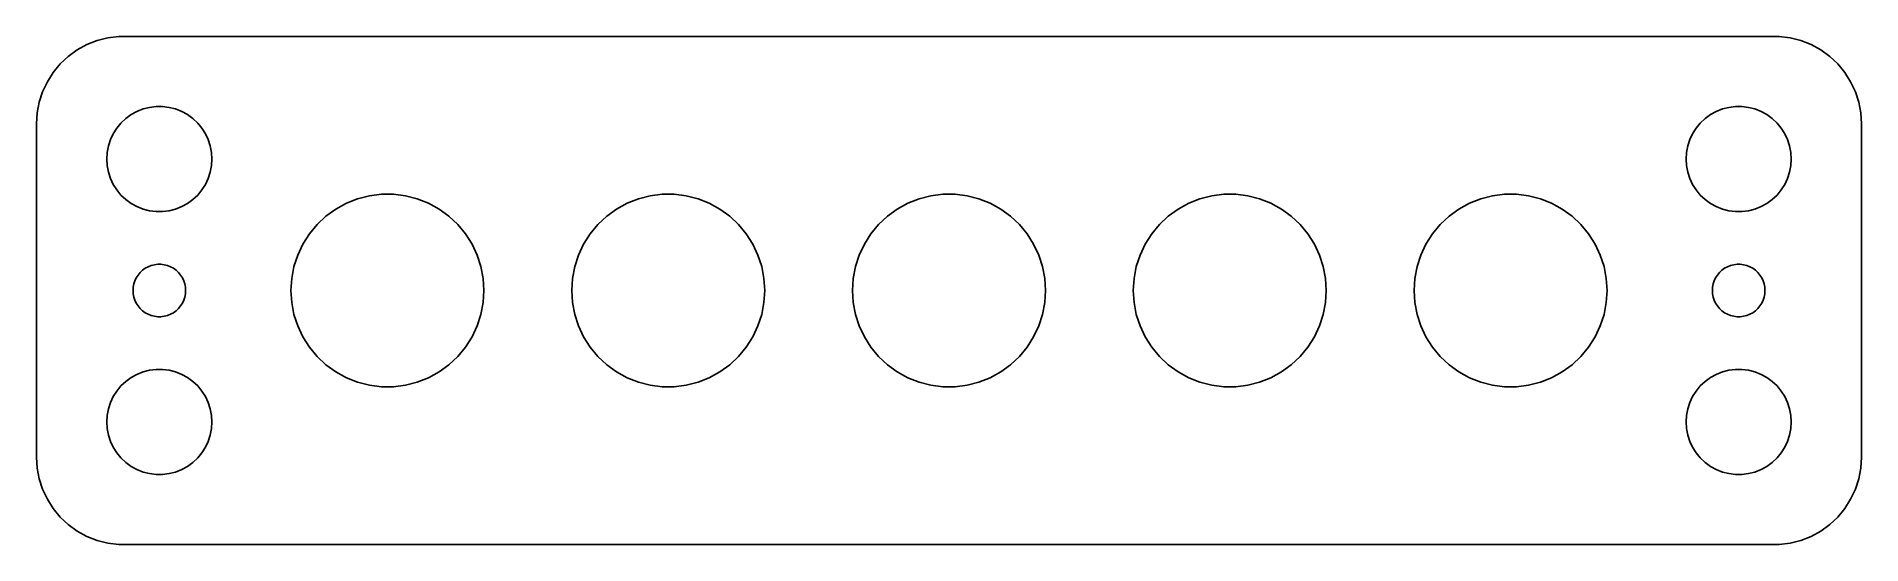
# Model space of a CAD drawing. Header units: metres. Extents: x -52 to 52, y -14 to 14.
import ezdxf

# ---------------------------------------------------------------- set-up
doc = ezdxf.new("R2010")
doc.units = ezdxf.units.M

msp = doc.modelspace()

# ---------------------------------------------------------------- linework, layer by layer
for p, q in [((-49.6791, 13.7216), (-50.1871, 13.3526)), ((-49.1289, 14.0241), (-49.6791, 13.7216)), ((-48.5451, 14.2553), (-49.1289, 14.0241)), ((-47.9369, 14.4114), (-48.5451, 14.2553)), ((-47.3139, 14.4901), (-47.9369, 14.4114)), ((47.3139, 14.4901), (-47.3139, 14.4901)), ((47.9369, 14.4114), (47.3139, 14.4901)), ((48.5451, 14.2553), (47.9369, 14.4114)), ((49.1289, 14.0241), (48.5451, 14.2553)), ((49.6791, 13.7216), (49.1289, 14.0241)), ((50.1871, 13.3526), (49.6791, 13.7216)), ((-50.6448, 12.9227), (-51.0451, 12.4389)), ((-50.1871, 13.3526), (-50.6448, 12.9227)), ((50.6448, 12.9227), (50.1871, 13.3526)), ((51.0451, 12.4389), (50.6448, 12.9227)), ((-51.3815, 11.9088), (-51.6489, 11.3406)), ((-51.0451, 12.4389), (-51.3815, 11.9088)), ((51.3815, 11.9088), (51.0451, 12.4389)), ((51.6489, 11.3406), (51.3815, 11.9088)), ((-51.8429, 10.7434), (-51.9606, 10.1267)), ((-51.6489, 11.3406), (-51.8429, 10.7434)), ((-45.927, 10.3532), (-45.5621, 10.4469)), ((-45.5621, 10.4469), (-45.1884, 10.4941)), ((-45.1884, 10.4941), (-44.8116, 10.4941)), ((-44.8116, 10.4941), (-44.4379, 10.4469)), ((-44.4379, 10.4469), (-44.0729, 10.3532)), ((44.0729, 10.3532), (44.4379, 10.4469)), ((44.4379, 10.4469), (44.8116, 10.4941)), ((44.8116, 10.4941), (45.1884, 10.4941)), ((45.1884, 10.4941), (45.5621, 10.4469)), ((45.5621, 10.4469), (45.927, 10.3532)), ((51.8429, 10.7434), (51.6489, 11.3406)), ((51.9606, 10.1267), (51.8429, 10.7434)), ((-51.9606, 10.1267), (-52, 9.5)), ((-52, 9.5), (-52, -9.5)), ((-47.427, 9.26335), (-47.1869, 9.55363)), ((-47.1869, 9.55363), (-46.9123, 9.81154)), ((-46.9123, 9.81154), (-46.6075, 10.033)), ((-46.6075, 10.033), (-46.2773, 10.2145)), ((-46.2773, 10.2145), (-45.927, 10.3532)), ((-44.0729, 10.3532), (-43.7227, 10.2145)), ((-43.7227, 10.2145), (-43.3925, 10.033)), ((-43.3925, 10.033), (-43.0877, 9.81154)), ((-43.0877, 9.81154), (-42.8131, 9.55363)), ((-42.8131, 9.55363), (-42.5729, 9.26335)), ((42.5729, 9.26335), (42.8131, 9.55363)), ((42.8131, 9.55363), (43.0877, 9.81154)), ((43.0877, 9.81154), (43.3925, 10.033)), ((43.3925, 10.033), (43.7227, 10.2145)), ((43.7227, 10.2145), (44.0729, 10.3532)), ((45.927, 10.3532), (46.2773, 10.2145)), ((46.2773, 10.2145), (46.6075, 10.033)), ((46.6075, 10.033), (46.9123, 9.81154)), ((46.9123, 9.81154), (47.1869, 9.55363)), ((47.1869, 9.55363), (47.427, 9.26335)), ((52, 9.5), (51.9606, 10.1267)), ((52, -9.5), (52, 9.5)), ((-47.9057, 8.24606), (-47.7893, 8.60437)), ((-47.7893, 8.60437), (-47.6289, 8.94525)), ((-47.6289, 8.94525), (-47.427, 9.26335)), ((-42.5729, 9.26335), (-42.3711, 8.94525)), ((-42.3711, 8.94525), (-42.2107, 8.60437)), ((-42.2107, 8.60437), (-42.0942, 8.24606)), ((42.0942, 8.24606), (42.2107, 8.60437)), ((42.2107, 8.60437), (42.3711, 8.94525)), ((42.3711, 8.94525), (42.5729, 9.26335)), ((47.427, 9.26335), (47.6289, 8.94525)), ((47.6289, 8.94525), (47.7893, 8.60437)), ((47.7893, 8.60437), (47.9057, 8.24606)), ((-48, 7.5), (-47.9763, 7.87599)), ((-47.9763, 7.12399), (-48, 7.5)), ((-47.9763, 7.87599), (-47.9057, 8.24606)), ((-42.0942, 8.24606), (-42.0237, 7.87599)), ((-42.0237, 7.87599), (-42, 7.5)), ((-42, 7.5), (-42.0237, 7.12399)), ((42, 7.5), (42.0237, 7.87599)), ((42.0237, 7.12399), (42, 7.5)), ((42.0237, 7.87599), (42.0942, 8.24606)), ((47.9057, 8.24606), (47.9763, 7.87599)), ((47.9763, 7.87599), (48, 7.5)), ((48, 7.5), (47.9763, 7.12399)), ((-47.9057, 6.75392), (-47.9763, 7.12399)), ((-47.7893, 6.39561), (-47.9057, 6.75392)), ((-47.6289, 6.05473), (-47.7893, 6.39561)), ((-42.2107, 6.39561), (-42.3711, 6.05473)), ((-42.0942, 6.75392), (-42.2107, 6.39561)), ((-42.0237, 7.12399), (-42.0942, 6.75392)), ((42.0942, 6.75392), (42.0237, 7.12399)), ((42.2107, 6.39561), (42.0942, 6.75392)), ((42.3711, 6.05473), (42.2107, 6.39561)), ((47.7893, 6.39561), (47.6289, 6.05473)), ((47.9057, 6.75392), (47.7893, 6.39561)), ((47.9763, 7.12399), (47.9057, 6.75392)), ((-47.427, 5.73663), (-47.6289, 6.05473)), ((-47.1869, 5.44635), (-47.427, 5.73663)), ((-46.9123, 5.18845), (-47.1869, 5.44635)), ((-42.8131, 5.44635), (-43.0877, 5.18845)), ((-42.5729, 5.73663), (-42.8131, 5.44635)), ((-42.3711, 6.05473), (-42.5729, 5.73663)), ((-34.3418, 4.97655), (-33.6996, 5.2308)), ((-33.6996, 5.2308), (-33.0306, 5.40257)), ((-33.0306, 5.40257), (-32.3453, 5.48914)), ((-32.3453, 5.48914), (-31.6546, 5.48914)), ((-31.6546, 5.48914), (-30.9694, 5.40257)), ((-30.9694, 5.40257), (-30.3004, 5.2308)), ((-30.3004, 5.2308), (-29.6582, 4.97655)), ((-18.3418, 4.97655), (-17.6996, 5.2308)), ((-17.6996, 5.2308), (-17.0306, 5.40257)), ((-17.0306, 5.40257), (-16.3453, 5.48914)), ((-16.3453, 5.48914), (-15.6546, 5.48914)), ((-15.6546, 5.48914), (-14.9694, 5.40257)), ((-14.9694, 5.40257), (-14.3004, 5.2308)), ((-14.3004, 5.2308), (-13.6582, 4.97655)), ((-2.34178, 4.97655), (-1.69958, 5.2308)), ((-1.69958, 5.2308), (-1.03059, 5.40257)), ((-1.03059, 5.40257), (-0.345337, 5.48914)), ((-0.345337, 5.48914), (0.345337, 5.48914)), ((0.345337, 5.48914), (1.03059, 5.40257)), ((1.03059, 5.40257), (1.69958, 5.2308)), ((1.69958, 5.2308), (2.34178, 4.97655)), ((13.6582, 4.97655), (14.3004, 5.2308)), ((14.3004, 5.2308), (14.9694, 5.40257)), ((14.9694, 5.40257), (15.6546, 5.48914)), ((15.6546, 5.48914), (16.3453, 5.48914)), ((16.3453, 5.48914), (17.0306, 5.40257)), ((17.0306, 5.40257), (17.6996, 5.2308)), ((17.6996, 5.2308), (18.3418, 4.97655)), ((29.6582, 4.97655), (30.3004, 5.2308)), ((30.3004, 5.2308), (30.9694, 5.40257)), ((30.9694, 5.40257), (31.6546, 5.48914)), ((31.6546, 5.48914), (32.3453, 5.48914)), ((32.3453, 5.48914), (33.0306, 5.40257)), ((33.0306, 5.40257), (33.6996, 5.2308)), ((33.6996, 5.2308), (34.3418, 4.97655)), ((42.5729, 5.73663), (42.3711, 6.05473)), ((42.8131, 5.44635), (42.5729, 5.73663)), ((43.0877, 5.18845), (42.8131, 5.44635)), ((47.1869, 5.44635), (46.9123, 5.18845)), ((47.427, 5.73663), (47.1869, 5.44635)), ((47.6289, 6.05473), (47.427, 5.73663)), ((-46.6075, 4.96701), (-46.9123, 5.18845)), ((-46.2773, 4.78551), (-46.6075, 4.96701)), ((-45.927, 4.64682), (-46.2773, 4.78551)), ((-45.5621, 4.55313), (-45.927, 4.64682)), ((-45.1884, 4.50591), (-45.5621, 4.55313)), ((-44.8116, 4.50591), (-45.1884, 4.50591)), ((-44.4379, 4.55313), (-44.8116, 4.50591)), ((-44.0729, 4.64682), (-44.4379, 4.55313)), ((-43.7227, 4.78551), (-44.0729, 4.64682)), ((-43.3925, 4.96701), (-43.7227, 4.78551)), ((-43.0877, 5.18845), (-43.3925, 4.96701)), ((-36.0093, 3.765), (-35.5058, 4.23781)), ((-35.5058, 4.23781), (-34.947, 4.6438)), ((-34.947, 4.6438), (-34.3418, 4.97655)), ((-29.6582, 4.97655), (-29.0529, 4.6438)), ((-29.0529, 4.6438), (-28.4942, 4.23781)), ((-28.4942, 4.23781), (-27.9907, 3.765)), ((-20.0093, 3.765), (-19.5058, 4.23781)), ((-19.5058, 4.23781), (-18.947, 4.6438)), ((-18.947, 4.6438), (-18.3418, 4.97655)), ((-13.6582, 4.97655), (-13.0529, 4.6438)), ((-13.0529, 4.6438), (-12.4942, 4.23781)), ((-12.4942, 4.23781), (-11.9907, 3.765)), ((-4.00932, 3.765), (-3.50583, 4.23781)), ((-3.50583, 4.23781), (-2.94704, 4.6438)), ((-2.94704, 4.6438), (-2.34178, 4.97655)), ((2.34178, 4.97655), (2.94704, 4.6438)), ((2.94704, 4.6438), (3.50583, 4.23781)), ((3.50583, 4.23781), (4.00932, 3.765)), ((11.9907, 3.765), (12.4942, 4.23781)), ((12.4942, 4.23781), (13.0529, 4.6438)), ((13.0529, 4.6438), (13.6582, 4.97655)), ((18.3418, 4.97655), (18.947, 4.6438)), ((18.947, 4.6438), (19.5058, 4.23781)), ((19.5058, 4.23781), (20.0093, 3.765)), ((27.9907, 3.765), (28.4942, 4.23781)), ((28.4942, 4.23781), (29.0529, 4.6438)), ((29.0529, 4.6438), (29.6582, 4.97655)), ((34.3418, 4.97655), (34.947, 4.6438)), ((34.947, 4.6438), (35.5058, 4.23781)), ((35.5058, 4.23781), (36.0093, 3.765)), ((43.3925, 4.96701), (43.0877, 5.18845)), ((43.7227, 4.78551), (43.3925, 4.96701)), ((44.0729, 4.64682), (43.7227, 4.78551)), ((44.4379, 4.55313), (44.0729, 4.64682)), ((44.8116, 4.50591), (44.4379, 4.55313)), ((45.1884, 4.50591), (44.8116, 4.50591)), ((45.5621, 4.55313), (45.1884, 4.50591)), ((45.927, 4.64682), (45.5621, 4.55313)), ((46.2773, 4.78551), (45.927, 4.64682)), ((46.6075, 4.96701), (46.2773, 4.78551)), ((46.9123, 5.18845), (46.6075, 4.96701)), ((-36.8197, 2.64964), (-36.4496, 3.23282)), ((-36.4496, 3.23282), (-36.0093, 3.765)), ((-27.9907, 3.765), (-27.5504, 3.23282)), ((-27.5504, 3.23282), (-27.1803, 2.64964)), ((-20.8197, 2.64964), (-20.4496, 3.23282)), ((-20.4496, 3.23282), (-20.0093, 3.765)), ((-11.9907, 3.765), (-11.5504, 3.23282)), ((-11.5504, 3.23282), (-11.1803, 2.64964)), ((-4.81967, 2.64964), (-4.44958, 3.23282)), ((-4.44958, 3.23282), (-4.00932, 3.765)), ((4.00932, 3.765), (4.44958, 3.23282)), ((4.44958, 3.23282), (4.81967, 2.64964)), ((11.1803, 2.64964), (11.5504, 3.23282)), ((11.5504, 3.23282), (11.9907, 3.765)), ((20.0093, 3.765), (20.4496, 3.23282)), ((20.4496, 3.23282), (20.8197, 2.64964)), ((27.1803, 2.64964), (27.5504, 3.23282)), ((27.5504, 3.23282), (27.9907, 3.765)), ((36.0093, 3.765), (36.4496, 3.23282)), ((36.4496, 3.23282), (36.8197, 2.64964)), ((-37.1138, 2.02467), (-36.8197, 2.64964)), ((-27.1803, 2.64964), (-26.8862, 2.02467)), ((-21.1138, 2.02467), (-20.8197, 2.64964)), ((-11.1803, 2.64964), (-10.8862, 2.02467)), ((-5.11377, 2.02467), (-4.81967, 2.64964)), ((4.81967, 2.64964), (5.11377, 2.02467)), ((10.8862, 2.02467), (11.1803, 2.64964)), ((20.8197, 2.64964), (21.1138, 2.02467)), ((26.8862, 2.02467), (27.1803, 2.64964)), ((36.8197, 2.64964), (37.1138, 2.02467)), ((-46.0934, 1.02681), (-45.9561, 1.15576)), ((-45.9561, 1.15576), (-45.8037, 1.26648)), ((-45.8037, 1.26648), (-45.6387, 1.35724)), ((-45.6387, 1.35724), (-45.4635, 1.42657)), ((-45.4635, 1.42657), (-45.2811, 1.47342)), ((-45.2811, 1.47342), (-45.0942, 1.49704)), ((-45.0942, 1.49704), (-44.9058, 1.49704)), ((-44.9058, 1.49704), (-44.7189, 1.47342)), ((-44.7189, 1.47342), (-44.5365, 1.42657)), ((-44.5365, 1.42657), (-44.3613, 1.35724)), ((-44.3613, 1.35724), (-44.1963, 1.26648)), ((-44.1963, 1.26648), (-44.0439, 1.15576)), ((-44.0439, 1.15576), (-43.9065, 1.02681)), ((-37.4566, 0.689331), (-37.3272, 1.36778)), ((-37.3272, 1.36778), (-37.1138, 2.02467)), ((-26.8862, 2.02467), (-26.6728, 1.36778)), ((-26.6728, 1.36778), (-26.5434, 0.689331)), ((-21.4566, 0.689331), (-21.3272, 1.36778)), ((-21.3272, 1.36778), (-21.1138, 2.02467)), ((-10.8862, 2.02467), (-10.6728, 1.36778)), ((-10.6728, 1.36778), (-10.5434, 0.689331)), ((-5.45662, 0.689331), (-5.32719, 1.36778)), ((-5.32719, 1.36778), (-5.11377, 2.02467)), ((5.11377, 2.02467), (5.32719, 1.36778)), ((5.32719, 1.36778), (5.45662, 0.689331)), ((10.5434, 0.689331), (10.6728, 1.36778)), ((10.6728, 1.36778), (10.8862, 2.02467)), ((21.1138, 2.02467), (21.3272, 1.36778)), ((21.3272, 1.36778), (21.4566, 0.689331)), ((26.5434, 0.689331), (26.6728, 1.36778)), ((26.6728, 1.36778), (26.8862, 2.02467)), ((37.1138, 2.02467), (37.3272, 1.36778)), ((37.3272, 1.36778), (37.4566, 0.689331)), ((43.9065, 1.02681), (44.0439, 1.15576)), ((44.0439, 1.15576), (44.1963, 1.26648)), ((44.1963, 1.26648), (44.3613, 1.35724)), ((44.3613, 1.35724), (44.5365, 1.42657)), ((44.5365, 1.42657), (44.7189, 1.47342)), ((44.7189, 1.47342), (44.9058, 1.49704)), ((44.9058, 1.49704), (45.0942, 1.49704)), ((45.0942, 1.49704), (45.2811, 1.47342)), ((45.2811, 1.47342), (45.4635, 1.42657)), ((45.4635, 1.42657), (45.6387, 1.35724)), ((45.6387, 1.35724), (45.8037, 1.26648)), ((45.8037, 1.26648), (45.9561, 1.15576)), ((45.9561, 1.15576), (46.0934, 1.02681)), ((-46.5, 0), (-46.4882, 0.187988)), ((-46.4882, -0.187988), (-46.5, 0)), ((-46.4882, 0.187988), (-46.4529, 0.373032)), ((-46.4529, 0.373032), (-46.3947, 0.552185)), ((-46.3947, 0.552185), (-46.3145, 0.722626)), ((-46.3145, 0.722626), (-46.2135, 0.881668)), ((-46.2135, 0.881668), (-46.0934, 1.02681)), ((-43.9065, 1.02681), (-43.7865, 0.881668)), ((-43.7865, 0.881668), (-43.6855, 0.722626)), ((-43.6855, 0.722626), (-43.6053, 0.552185)), ((-43.6053, 0.552185), (-43.5471, 0.373032)), ((-43.5471, 0.373032), (-43.5118, 0.187988)), ((-43.5118, 0.187988), (-43.5, 0)), ((-43.5, 0), (-43.5118, -0.187988)), ((-37.5, 0), (-37.4566, 0.689331)), ((-37.4566, -0.689331), (-37.5, 0)), ((-26.5434, 0.689331), (-26.5, 0)), ((-26.5, 0), (-26.5434, -0.689331)), ((-21.5, 0), (-21.4566, 0.689331)), ((-21.4566, -0.689331), (-21.5, 0)), ((-10.5434, 0.689331), (-10.5, 0)), ((-10.5, 0), (-10.5434, -0.689331)), ((-5.5, 0), (-5.45662, 0.689331)), ((-5.45662, -0.689331), (-5.5, 0)), ((5.45662, 0.689331), (5.5, 0)), ((5.5, 0), (5.45662, -0.689331)), ((10.5, 0), (10.5434, 0.689331)), ((10.5434, -0.689331), (10.5, 0)), ((21.4566, 0.689331), (21.5, 0)), ((21.5, 0), (21.4566, -0.689331)), ((26.5, 0), (26.5434, 0.689331)), ((26.5434, -0.689331), (26.5, 0)), ((37.4566, 0.689331), (37.5, 0)), ((37.5, 0), (37.4566, -0.689331)), ((43.5, 0), (43.5118, 0.187988)), ((43.5118, -0.187988), (43.5, 0)), ((43.5118, 0.187988), (43.5471, 0.373032)), ((43.5471, 0.373032), (43.6053, 0.552185)), ((43.6053, 0.552185), (43.6855, 0.722626)), ((43.6855, 0.722626), (43.7865, 0.881668)), ((43.7865, 0.881668), (43.9065, 1.02681)), ((46.0934, 1.02681), (46.2135, 0.881668)), ((46.2135, 0.881668), (46.3145, 0.722626)), ((46.3145, 0.722626), (46.3947, 0.552185)), ((46.3947, 0.552185), (46.4529, 0.373032)), ((46.4529, 0.373032), (46.4882, 0.187988)), ((46.4882, 0.187988), (46.5, 0)), ((46.5, 0), (46.4882, -0.187988)), ((-46.4529, -0.373032), (-46.4882, -0.187988)), ((-46.3947, -0.552185), (-46.4529, -0.373032)), ((-46.3145, -0.722626), (-46.3947, -0.552185)), ((-46.2135, -0.881668), (-46.3145, -0.722626)), ((-46.0934, -1.02681), (-46.2135, -0.881668)), ((-45.9561, -1.15576), (-46.0934, -1.02681)), ((-43.9065, -1.02681), (-44.0439, -1.15576)), ((-43.7865, -0.881668), (-43.9065, -1.02681)), ((-43.6855, -0.722626), (-43.7865, -0.881668)), ((-43.6053, -0.552185), (-43.6855, -0.722626)), ((-43.5471, -0.373032), (-43.6053, -0.552185)), ((-43.5118, -0.187988), (-43.5471, -0.373032)), ((-37.3272, -1.36778), (-37.4566, -0.689331)), ((-26.5434, -0.689331), (-26.6728, -1.36778)), ((-21.3272, -1.36778), (-21.4566, -0.689331)), ((-10.5434, -0.689331), (-10.6728, -1.36778)), ((-5.32719, -1.36778), (-5.45662, -0.689331)), ((5.45662, -0.689331), (5.32719, -1.36778)), ((10.6728, -1.36778), (10.5434, -0.689331)), ((21.4566, -0.689331), (21.3272, -1.36778)), ((26.6728, -1.36778), (26.5434, -0.689331)), ((37.4566, -0.689331), (37.3272, -1.36778)), ((43.5471, -0.373032), (43.5118, -0.187988)), ((43.6053, -0.552185), (43.5471, -0.373032)), ((43.6855, -0.722626), (43.6053, -0.552185)), ((43.7865, -0.881668), (43.6855, -0.722626)), ((43.9065, -1.02681), (43.7865, -0.881668)), ((44.0439, -1.15576), (43.9065, -1.02681)), ((46.0934, -1.02681), (45.9561, -1.15576)), ((46.2135, -0.881668), (46.0934, -1.02681)), ((46.3145, -0.722626), (46.2135, -0.881668)), ((46.3947, -0.552185), (46.3145, -0.722626)), ((46.4529, -0.373032), (46.3947, -0.552185)), ((46.4882, -0.187988), (46.4529, -0.373032)), ((-45.8037, -1.26648), (-45.9561, -1.15576)), ((-45.6387, -1.35724), (-45.8037, -1.26648)), ((-45.4635, -1.42657), (-45.6387, -1.35724)), ((-45.2811, -1.47342), (-45.4635, -1.42657)), ((-45.0942, -1.49704), (-45.2811, -1.47342)), ((-44.9058, -1.49704), (-45.0942, -1.49704)), ((-44.7189, -1.47342), (-44.9058, -1.49704)), ((-44.5365, -1.42657), (-44.7189, -1.47342)), ((-44.3613, -1.35724), (-44.5365, -1.42657)), ((-44.1963, -1.26648), (-44.3613, -1.35724)), ((-44.0439, -1.15576), (-44.1963, -1.26648)), ((-37.1138, -2.02467), (-37.3272, -1.36778)), ((-36.8197, -2.64964), (-37.1138, -2.02467)), ((-26.8862, -2.02467), (-27.1803, -2.64964)), ((-26.6728, -1.36778), (-26.8862, -2.02467)), ((-21.1138, -2.02467), (-21.3272, -1.36778)), ((-20.8197, -2.64964), (-21.1138, -2.02467)), ((-10.8862, -2.02467), (-11.1803, -2.64964)), ((-10.6728, -1.36778), (-10.8862, -2.02467)), ((-5.11377, -2.02467), (-5.32719, -1.36778)), ((-4.81967, -2.64964), (-5.11377, -2.02467)), ((5.11377, -2.02467), (4.81967, -2.64964)), ((5.32719, -1.36778), (5.11377, -2.02467)), ((10.8862, -2.02467), (10.6728, -1.36778)), ((11.1803, -2.64964), (10.8862, -2.02467)), ((21.1138, -2.02467), (20.8197, -2.64964)), ((21.3272, -1.36778), (21.1138, -2.02467)), ((26.8862, -2.02467), (26.6728, -1.36778)), ((27.1803, -2.64964), (26.8862, -2.02467)), ((37.1138, -2.02467), (36.8197, -2.64964)), ((37.3272, -1.36778), (37.1138, -2.02467)), ((44.1963, -1.26648), (44.0439, -1.15576)), ((44.3613, -1.35724), (44.1963, -1.26648)), ((44.5365, -1.42657), (44.3613, -1.35724)), ((44.7189, -1.47342), (44.5365, -1.42657)), ((44.9058, -1.49704), (44.7189, -1.47342)), ((45.0942, -1.49704), (44.9058, -1.49704)), ((45.2811, -1.47342), (45.0942, -1.49704)), ((45.4635, -1.42657), (45.2811, -1.47342)), ((45.6387, -1.35724), (45.4635, -1.42657)), ((45.8037, -1.26648), (45.6387, -1.35724)), ((45.9561, -1.15576), (45.8037, -1.26648)), ((-36.4496, -3.23282), (-36.8197, -2.64964)), ((-27.1803, -2.64964), (-27.5504, -3.23282)), ((-20.4496, -3.23282), (-20.8197, -2.64964)), ((-11.1803, -2.64964), (-11.5504, -3.23282)), ((-4.44958, -3.23282), (-4.81967, -2.64964)), ((4.81967, -2.64964), (4.44958, -3.23282)), ((11.5504, -3.23282), (11.1803, -2.64964)), ((20.8197, -2.64964), (20.4496, -3.23282)), ((27.5504, -3.23282), (27.1803, -2.64964)), ((36.8197, -2.64964), (36.4496, -3.23282)), ((-36.0093, -3.765), (-36.4496, -3.23282)), ((-35.5058, -4.23781), (-36.0093, -3.765)), ((-27.9907, -3.765), (-28.4942, -4.23781)), ((-27.5504, -3.23282), (-27.9907, -3.765)), ((-20.0093, -3.765), (-20.4496, -3.23282)), ((-19.5058, -4.23781), (-20.0093, -3.765)), ((-11.9907, -3.765), (-12.4942, -4.23781)), ((-11.5504, -3.23282), (-11.9907, -3.765)), ((-4.00932, -3.765), (-4.44958, -3.23282)), ((-3.50583, -4.23781), (-4.00932, -3.765)), ((4.00932, -3.765), (3.50583, -4.23781)), ((4.44958, -3.23282), (4.00932, -3.765)), ((11.9907, -3.765), (11.5504, -3.23282)), ((12.4942, -4.23781), (11.9907, -3.765)), ((20.0093, -3.765), (19.5058, -4.23781)), ((20.4496, -3.23282), (20.0093, -3.765)), ((27.9907, -3.765), (27.5504, -3.23282)), ((28.4942, -4.23781), (27.9907, -3.765)), ((36.0093, -3.765), (35.5058, -4.23781)), ((36.4496, -3.23282), (36.0093, -3.765)), ((-47.1869, -5.44635), (-46.9123, -5.18845)), ((-46.9123, -5.18845), (-46.6075, -4.96701)), ((-46.6075, -4.96701), (-46.2773, -4.78551)), ((-46.2773, -4.78551), (-45.927, -4.64682)), ((-45.927, -4.64682), (-45.5621, -4.55313)), ((-45.5621, -4.55313), (-45.1884, -4.50591)), ((-45.1884, -4.50591), (-44.8116, -4.50591)), ((-44.8116, -4.50591), (-44.4379, -4.55313)), ((-44.4379, -4.55313), (-44.0729, -4.64682)), ((-44.0729, -4.64682), (-43.7227, -4.78551)), ((-43.7227, -4.78551), (-43.3925, -4.96701)), ((-43.3925, -4.96701), (-43.0877, -5.18845)), ((-43.0877, -5.18845), (-42.8131, -5.44635)), ((-34.947, -4.6438), (-35.5058, -4.23781)), ((-34.3418, -4.97655), (-34.947, -4.6438)), ((-33.6996, -5.2308), (-34.3418, -4.97655)), ((-29.6582, -4.97655), (-30.3004, -5.2308)), ((-29.0529, -4.6438), (-29.6582, -4.97655)), ((-28.4942, -4.23781), (-29.0529, -4.6438)), ((-18.947, -4.6438), (-19.5058, -4.23781)), ((-18.3418, -4.97655), (-18.947, -4.6438)), ((-17.6996, -5.2308), (-18.3418, -4.97655)), ((-13.6582, -4.97655), (-14.3004, -5.2308)), ((-13.0529, -4.6438), (-13.6582, -4.97655)), ((-12.4942, -4.23781), (-13.0529, -4.6438)), ((-2.94704, -4.6438), (-3.50583, -4.23781)), ((-2.34178, -4.97655), (-2.94704, -4.6438)), ((-1.69958, -5.2308), (-2.34178, -4.97655)), ((2.34178, -4.97655), (1.69958, -5.2308)), ((2.94704, -4.6438), (2.34178, -4.97655)), ((3.50583, -4.23781), (2.94704, -4.6438)), ((13.0529, -4.6438), (12.4942, -4.23781)), ((13.6582, -4.97655), (13.0529, -4.6438)), ((14.3004, -5.2308), (13.6582, -4.97655)), ((18.3418, -4.97655), (17.6996, -5.2308)), ((18.947, -4.6438), (18.3418, -4.97655)), ((19.5058, -4.23781), (18.947, -4.6438)), ((29.0529, -4.6438), (28.4942, -4.23781)), ((29.6582, -4.97655), (29.0529, -4.6438)), ((30.3004, -5.2308), (29.6582, -4.97655)), ((34.3418, -4.97655), (33.6996, -5.2308)), ((34.947, -4.6438), (34.3418, -4.97655)), ((35.5058, -4.23781), (34.947, -4.6438)), ((42.8131, -5.44635), (43.0877, -5.18845)), ((43.0877, -5.18845), (43.3925, -4.96701)), ((43.3925, -4.96701), (43.7227, -4.78551)), ((43.7227, -4.78551), (44.0729, -4.64682)), ((44.0729, -4.64682), (44.4379, -4.55313)), ((44.4379, -4.55313), (44.8116, -4.50591)), ((44.8116, -4.50591), (45.1884, -4.50591)), ((45.1884, -4.50591), (45.5621, -4.55313)), ((45.5621, -4.55313), (45.927, -4.64682)), ((45.927, -4.64682), (46.2773, -4.78551)), ((46.2773, -4.78551), (46.6075, -4.96701)), ((46.6075, -4.96701), (46.9123, -5.18845)), ((46.9123, -5.18845), (47.1869, -5.44635)), ((-47.7893, -6.39561), (-47.6289, -6.05473)), ((-47.6289, -6.05473), (-47.427, -5.73663)), ((-47.427, -5.73663), (-47.1869, -5.44635)), ((-42.8131, -5.44635), (-42.5729, -5.73663)), ((-42.5729, -5.73663), (-42.3711, -6.05473)), ((-42.3711, -6.05473), (-42.2107, -6.39561)), ((-33.0306, -5.40257), (-33.6996, -5.2308)), ((-32.3453, -5.48914), (-33.0306, -5.40257)), ((-31.6546, -5.48914), (-32.3453, -5.48914)), ((-30.9694, -5.40257), (-31.6546, -5.48914)), ((-30.3004, -5.2308), (-30.9694, -5.40257)), ((-17.0306, -5.40257), (-17.6996, -5.2308)), ((-16.3453, -5.48914), (-17.0306, -5.40257)), ((-15.6546, -5.48914), (-16.3453, -5.48914)), ((-14.9694, -5.40257), (-15.6546, -5.48914)), ((-14.3004, -5.2308), (-14.9694, -5.40257)), ((-1.03059, -5.40257), (-1.69958, -5.2308)), ((-0.345337, -5.48914), (-1.03059, -5.40257)), ((0.345337, -5.48914), (-0.345337, -5.48914)), ((1.03059, -5.40257), (0.345337, -5.48914)), ((1.69958, -5.2308), (1.03059, -5.40257)), ((14.9694, -5.40257), (14.3004, -5.2308)), ((15.6546, -5.48914), (14.9694, -5.40257)), ((16.3453, -5.48914), (15.6546, -5.48914)), ((17.0306, -5.40257), (16.3453, -5.48914)), ((17.6996, -5.2308), (17.0306, -5.40257)), ((30.9694, -5.40257), (30.3004, -5.2308)), ((31.6546, -5.48914), (30.9694, -5.40257)), ((32.3453, -5.48914), (31.6546, -5.48914)), ((33.0306, -5.40257), (32.3453, -5.48914)), ((33.6996, -5.2308), (33.0306, -5.40257)), ((42.2107, -6.39561), (42.3711, -6.05473)), ((42.3711, -6.05473), (42.5729, -5.73663)), ((42.5729, -5.73663), (42.8131, -5.44635)), ((47.1869, -5.44635), (47.427, -5.73663)), ((47.427, -5.73663), (47.6289, -6.05473)), ((47.6289, -6.05473), (47.7893, -6.39561)), ((-48, -7.5), (-47.9763, -7.12399)), ((-47.9763, -7.12399), (-47.9057, -6.75392)), ((-47.9057, -6.75392), (-47.7893, -6.39561)), ((-42.2107, -6.39561), (-42.0942, -6.75392)), ((-42.0942, -6.75392), (-42.0237, -7.12399)), ((-42.0237, -7.12399), (-42, -7.5)), ((42, -7.5), (42.0237, -7.12399)), ((42.0237, -7.12399), (42.0942, -6.75392)), ((42.0942, -6.75392), (42.2107, -6.39561)), ((47.7893, -6.39561), (47.9057, -6.75392)), ((47.9057, -6.75392), (47.9763, -7.12399)), ((47.9763, -7.12399), (48, -7.5)), ((-47.9763, -7.87599), (-48, -7.5)), ((-47.9057, -8.24606), (-47.9763, -7.87599)), ((-47.7893, -8.60437), (-47.9057, -8.24606)), ((-42.0942, -8.24606), (-42.2107, -8.60437)), ((-42.0237, -7.87599), (-42.0942, -8.24606)), ((-42, -7.5), (-42.0237, -7.87599)), ((42.0237, -7.87599), (42, -7.5)), ((42.0942, -8.24606), (42.0237, -7.87599)), ((42.2107, -8.60437), (42.0942, -8.24606)), ((47.9057, -8.24606), (47.7893, -8.60437)), ((47.9763, -7.87599), (47.9057, -8.24606)), ((48, -7.5), (47.9763, -7.87599)), ((-47.6289, -8.94525), (-47.7893, -8.60437)), ((-47.427, -9.26335), (-47.6289, -8.94525)), ((-47.1869, -9.55363), (-47.427, -9.26335)), ((-42.5729, -9.26335), (-42.8131, -9.55363)), ((-42.3711, -8.94525), (-42.5729, -9.26335)), ((-42.2107, -8.60437), (-42.3711, -8.94525)), ((42.3711, -8.94525), (42.2107, -8.60437)), ((42.5729, -9.26335), (42.3711, -8.94525)), ((42.8131, -9.55363), (42.5729, -9.26335)), ((47.427, -9.26335), (47.1869, -9.55363)), ((47.6289, -8.94525), (47.427, -9.26335)), ((47.7893, -8.60437), (47.6289, -8.94525)), ((-52, -9.5), (-51.9606, -10.1267)), ((-51.9606, -10.1267), (-51.8429, -10.7434)), ((-46.9123, -9.81154), (-47.1869, -9.55363)), ((-46.6075, -10.033), (-46.9123, -9.81154)), ((-46.2773, -10.2145), (-46.6075, -10.033)), ((-45.927, -10.3532), (-46.2773, -10.2145)), ((-45.5621, -10.4469), (-45.927, -10.3532)), ((-44.0729, -10.3532), (-44.4379, -10.4469)), ((-43.7227, -10.2145), (-44.0729, -10.3532)), ((-43.3925, -10.033), (-43.7227, -10.2145)), ((-43.0877, -9.81154), (-43.3925, -10.033)), ((-42.8131, -9.55363), (-43.0877, -9.81154)), ((43.0877, -9.81154), (42.8131, -9.55363)), ((43.3925, -10.033), (43.0877, -9.81154)), ((43.7227, -10.2145), (43.3925, -10.033)), ((44.0729, -10.3532), (43.7227, -10.2145)), ((44.4379, -10.4469), (44.0729, -10.3532)), ((45.927, -10.3532), (45.5621, -10.4469)), ((46.2773, -10.2145), (45.927, -10.3532)), ((46.6075, -10.033), (46.2773, -10.2145)), ((46.9123, -9.81154), (46.6075, -10.033)), ((47.1869, -9.55363), (46.9123, -9.81154)), ((51.8429, -10.7434), (51.9606, -10.1267)), ((51.9606, -10.1267), (52, -9.5)), ((-51.8429, -10.7434), (-51.6489, -11.3406)), ((-51.6489, -11.3406), (-51.3815, -11.9088)), ((-45.1884, -10.4941), (-45.5621, -10.4469)), ((-44.8116, -10.4941), (-45.1884, -10.4941)), ((-44.4379, -10.4469), (-44.8116, -10.4941)), ((44.8116, -10.4941), (44.4379, -10.4469)), ((45.1884, -10.4941), (44.8116, -10.4941)), ((45.5621, -10.4469), (45.1884, -10.4941)), ((51.3815, -11.9088), (51.6489, -11.3406)), ((51.6489, -11.3406), (51.8429, -10.7434)), ((-51.3815, -11.9088), (-51.0451, -12.4389)), ((-51.0451, -12.4389), (-50.6448, -12.9227)), ((50.6448, -12.9227), (51.0451, -12.4389)), ((51.0451, -12.4389), (51.3815, -11.9088)), ((-50.6448, -12.9227), (-50.1871, -13.3526)), ((-50.1871, -13.3526), (-49.6791, -13.7216)), ((49.6791, -13.7216), (50.1871, -13.3526)), ((50.1871, -13.3526), (50.6448, -12.9227)), ((-49.6791, -13.7216), (-49.1289, -14.0241)), ((-49.1289, -14.0241), (-48.5451, -14.2553)), ((-48.5451, -14.2553), (-47.9369, -14.4114)), ((-47.9369, -14.4114), (-47.3139, -14.4901)), ((-47.3139, -14.4901), (47.3139, -14.4901)), ((47.3139, -14.4901), (47.9369, -14.4114)), ((47.9369, -14.4114), (48.5451, -14.2553)), ((48.5451, -14.2553), (49.1289, -14.0241)), ((49.1289, -14.0241), (49.6791, -13.7216))]:
    msp.add_line(p, q)

doc.saveas('drawing.dxf')
